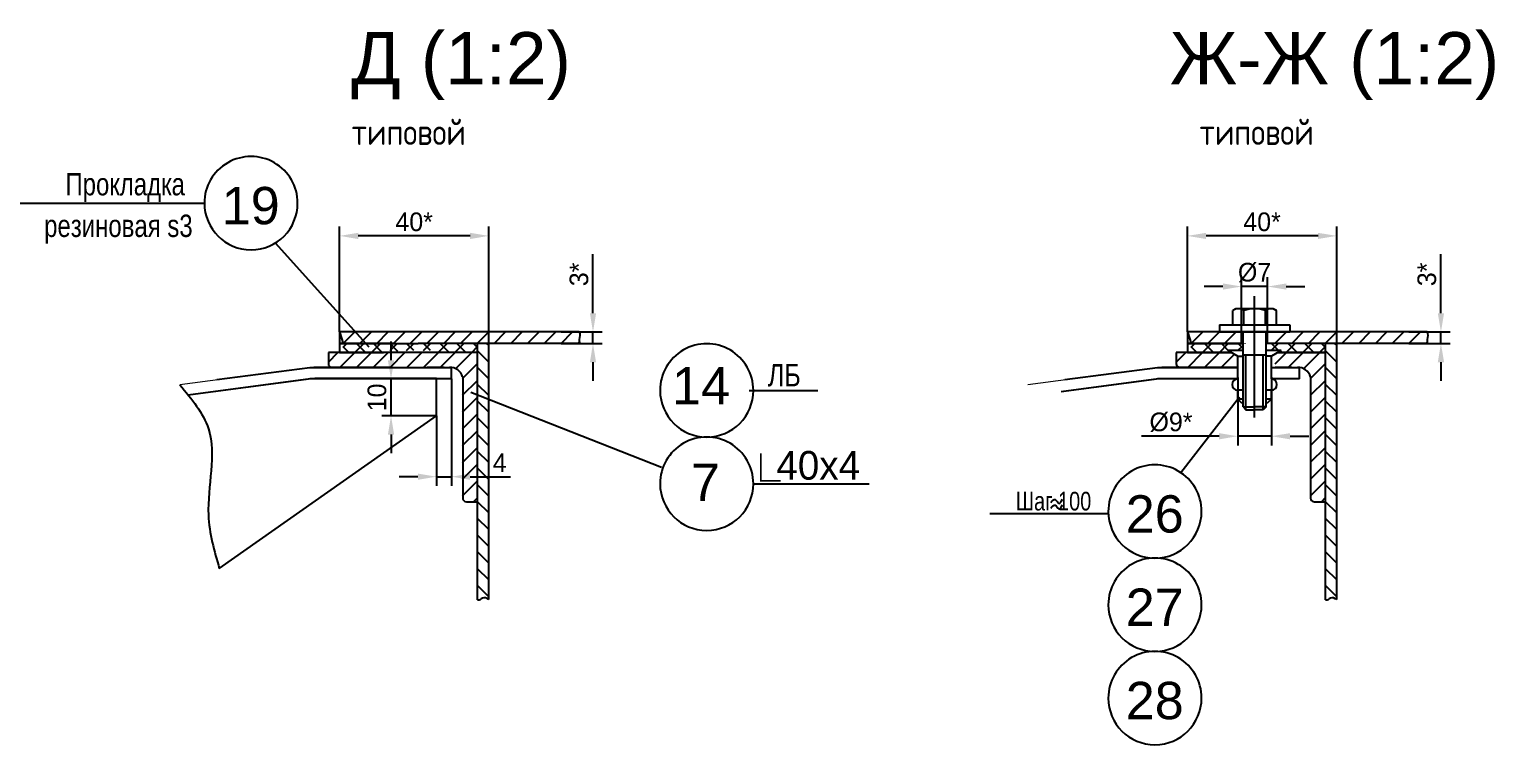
# Model space of a CAD drawing. Header units: millimetres. Extents: x -79737 to -71327, y -35924 to -29984.
# Drawn here: x -75375 to -73411, y -32643 to -31684 of the extents above; entities that cross this region are included whole.
import ezdxf
from ezdxf.enums import TextEntityAlignment as Align
from ezdxf.lldxf.tags import DXFTag

# ---------------------------------------------------------------- set-up
doc = ezdxf.new("R2010")
doc.units = ezdxf.units.MM
for name, color, linetype in [('21-ITEMNO', 7, 'Continuous'), ('pen_035', 1, 'Continuous'), ('pen_7', 1, 'Continuous')]:
    doc.layers.add(name, color=color, linetype=linetype)
doc.layers.add('pen_070', color=1, linetype='Continuous', true_color=0xff0000)
doc.styles.add('3.5', font='txt.shx', dxfattribs={"height": 3.5})
doc.styles.add('style5', font='arial.ttf', dxfattribs={"height": 3})
tags = doc.linetypes.add('CENTER2', pattern=[28.575, 19.05, -3.175, 3.175, -3.175]).pattern_tags.tags
tags[10:11] = [DXFTag(74, 4), DXFTag(75, 0), DXFTag(340, '0'), DXFTag(46, 1.0), DXFTag(50, 0.0), DXFTag(44, 0.0), DXFTag(45, 0.0)]
tags[8:9] = [DXFTag(74, 4), DXFTag(75, 0), DXFTag(340, '0'), DXFTag(46, 1.0), DXFTag(50, 0.0), DXFTag(44, 0.0), DXFTag(45, 0.0)]
tags[6:7] = [DXFTag(74, 4), DXFTag(75, 0), DXFTag(340, '0'), DXFTag(46, 1.0), DXFTag(50, 0.0), DXFTag(44, 0.0), DXFTag(45, 0.0)]
tags[4:5] = [DXFTag(74, 4), DXFTag(75, 0), DXFTag(340, '0'), DXFTag(46, 1.0), DXFTag(50, 0.0), DXFTag(44, 0.0), DXFTag(45, 0.0)]
doc.dimstyles.new('ISO-10(2)', dxfattribs={"dimscale": 10, "dimtxt": 2.5, "dimasz": 2.5, "dimexe": 1.25, "dimexo": 0, "dimtad": 1, "dimdec": 0, "dimlfac": 0.2, "dimtxsty": 'Standard', "dimcen": 2.5, "dimclrd": 7, "dimclre": 7, "dimclrt": 4, "dimadec": 0, "dimazin": 0, "dimtfac": 1, "dimtdec": 0, "dimtmove": 0, "dimatfit": 3, "dimfxl": 1, "dimarcsym": 0})

# ---------------------------------------------------------------- blocks, each defined once
blk = doc.blocks.new('*D178')
at = {"color": 7, "lineweight": -2, "ltscale": 0.5}
for p, q in [((-74619.4, -32064.9), (-74619.4, -31985.7)), ((-74662.2, -32089.9), (-74606.9, -32089.9)), ((-74619.4, -32105.4), (-74619.4, -32089.9)), ((-74662.2, -32105.4), (-74606.9, -32105.4)), ((-74619.4, -32130.4), (-74619.4, -32155.4))]:
    blk.add_line(p, q, dxfattribs=at)
at = {"color": 7, "ltscale": 0.5}
for points in [[(-74623.5, -32064.9), (-74615.2, -32064.9), (-74619.4, -32089.9)], [(-74623.5, -32130.4), (-74615.2, -32130.4), (-74619.4, -32105.4)]]:
    blk.add_solid(points, dxfattribs=at)
at = {"layer": 'Defpoints', "color": 0, "ltscale": 0.5}
for p in [(-74662.2, -32089.9), (-74619.4, -32089.9), (-74662.2, -32105.4)]:
    blk.add_point(p, dxfattribs=at)
at = {"color": 4, "ltscale": 0.5, "insert": (-74638.1, -32012.8), "char_height": 25, "attachment_point": 5, "rotation": 90}
blk.add_mtext('3*', dxfattribs=at)
blk = doc.blocks.new('*D179')
at = {"color": 7, "lineweight": -2, "ltscale": 0.5}
for p, q in [((-74959, -32089.9), (-74959, -31948.7)), ((-74784, -31961.2), (-74934, -31961.2)), ((-74759, -32105.4), (-74759, -31948.7))]:
    blk.add_line(p, q, dxfattribs=at)
at = {"color": 7, "ltscale": 0.5}
for points in [[(-74934, -31957.1), (-74934, -31965.4), (-74959, -31961.2)], [(-74784, -31957.1), (-74784, -31965.4), (-74759, -31961.2)]]:
    blk.add_solid(points, dxfattribs=at)
at = {"layer": 'Defpoints', "color": 0, "ltscale": 0.5}
for p in [(-74959, -31961.2), (-74959, -32089.9), (-74759, -32105.4)]:
    blk.add_point(p, dxfattribs=at)
at = {"color": 4, "ltscale": 0.5, "insert": (-74859, -31942.5), "char_height": 25, "attachment_point": 5}
blk.add_mtext('40*', dxfattribs=at)
blk = doc.blocks.new('*D115')
at = {"color": 7, "lineweight": -2}
for p, q in [((-73750.4, -32089.9), (-73750.4, -32016.6)), ((-73715.4, -32089.9), (-73715.4, -32016.6)), ((-73775.4, -32029.1), (-73800.4, -32029.1)), ((-73715.4, -32029.1), (-73750.4, -32029.1)), ((-73690.4, -32029.1), (-73665.4, -32029.1))]:
    blk.add_line(p, q, dxfattribs=at)
at = {"color": 7}
for points in [[(-73775.4, -32024.9), (-73775.4, -32033.2), (-73750.4, -32029.1)], [(-73690.4, -32024.9), (-73690.4, -32033.2), (-73715.4, -32029.1)]]:
    blk.add_solid(points, dxfattribs=at)
at = {"layer": 'Defpoints', "color": 0}
for p in [(-73750.4, -32029.1), (-73750.4, -32089.9), (-73715.4, -32089.9)]:
    blk.add_point(p, dxfattribs=at)
at = {"color": 4, "insert": (-73732.9, -32010.3), "char_height": 25, "attachment_point": 5}
blk.add_mtext('%%c7', dxfattribs=at)
blk = doc.blocks.new('*D116')
at = {"color": 7, "lineweight": -2, "ltscale": 0.5}
for p, q in [((-73755.4, -32150.9), (-73755.4, -32242.1)), ((-73710.4, -32150.4), (-73710.4, -32242.1)), ((-73780.4, -32229.6), (-73884.5, -32229.6)), ((-73710.4, -32229.6), (-73755.4, -32229.6)), ((-73685.4, -32229.6), (-73660.4, -32229.6))]:
    blk.add_line(p, q, dxfattribs=at)
at = {"color": 7, "ltscale": 0.5}
for points in [[(-73780.4, -32225.5), (-73780.4, -32233.8), (-73755.4, -32229.6)], [(-73685.4, -32225.5), (-73685.4, -32233.8), (-73710.4, -32229.6)]]:
    blk.add_solid(points, dxfattribs=at)
at = {"layer": 'Defpoints', "color": 0, "ltscale": 0.5}
for p in [(-73755.4, -32150.9), (-73710.4, -32150.4), (-73755.4, -32229.6)]:
    blk.add_point(p, dxfattribs=at)
at = {"color": 4, "ltscale": 0.5, "insert": (-73844.9, -32210.9), "char_height": 25, "attachment_point": 5}
blk.add_mtext('%%c9*', dxfattribs=at)
blk = doc.blocks.new('*D181')
at = {"color": 7, "lineweight": -2, "ltscale": 0.5}
for p, q in [((-73483.2, -32064.9), (-73483.2, -31985.7)), ((-73526.1, -32089.9), (-73470.7, -32089.9)), ((-73483.2, -32105.4), (-73483.2, -32089.9)), ((-73526.1, -32105.4), (-73470.7, -32105.4)), ((-73483.2, -32130.4), (-73483.2, -32155.4))]:
    blk.add_line(p, q, dxfattribs=at)
at = {"color": 7, "ltscale": 0.5}
for points in [[(-73487.4, -32064.9), (-73479, -32064.9), (-73483.2, -32089.9)], [(-73487.4, -32130.4), (-73479, -32130.4), (-73483.2, -32105.4)]]:
    blk.add_solid(points, dxfattribs=at)
at = {"layer": 'Defpoints', "color": 0, "ltscale": 0.5}
for p in [(-73526.1, -32089.9), (-73483.2, -32089.9), (-73526.1, -32105.4)]:
    blk.add_point(p, dxfattribs=at)
at = {"color": 4, "ltscale": 0.5, "insert": (-73502, -32012.8), "char_height": 25, "attachment_point": 5, "rotation": 90}
blk.add_mtext('3*', dxfattribs=at)
blk = doc.blocks.new('*D182')
at = {"color": 7, "lineweight": -2, "ltscale": 0.5}
for p, q in [((-73822.9, -32089.9), (-73822.9, -31948.7)), ((-73647.9, -31961.2), (-73797.9, -31961.2)), ((-73622.9, -32105.4), (-73622.9, -31948.7))]:
    blk.add_line(p, q, dxfattribs=at)
at = {"color": 7, "ltscale": 0.5}
for points in [[(-73797.9, -31957.1), (-73797.9, -31965.4), (-73822.9, -31961.2)], [(-73647.9, -31957.1), (-73647.9, -31965.4), (-73622.9, -31961.2)]]:
    blk.add_solid(points, dxfattribs=at)
at = {"layer": 'Defpoints', "color": 0, "ltscale": 0.5}
for p in [(-73822.9, -31961.2), (-73822.9, -32089.9), (-73622.9, -32105.4)]:
    blk.add_point(p, dxfattribs=at)
at = {"color": 4, "ltscale": 0.5, "insert": (-73722.9, -31942.5), "char_height": 25, "attachment_point": 5}
blk.add_mtext('40*', dxfattribs=at)
blk = doc.blocks.new('*D183')
at = {"color": 7, "lineweight": -2}
for p, q in [((-74809, -32152.9), (-74809, -32296.3)), ((-74829, -32202.4), (-74829, -32296.3)), ((-74854, -32283.8), (-74879, -32283.8)), ((-74829, -32283.8), (-74809, -32283.8)), ((-74784, -32283.8), (-74729.8, -32283.8))]:
    blk.add_line(p, q, dxfattribs=at)
at = {"color": 7}
for points in [[(-74854, -32279.7), (-74854, -32288), (-74829, -32283.8)], [(-74784, -32279.7), (-74784, -32288), (-74809, -32283.8)]]:
    blk.add_solid(points, dxfattribs=at)
at = {"layer": 'Defpoints', "color": 0}
for p in [(-74809, -32152.9), (-74829, -32202.4), (-74809, -32283.8)]:
    blk.add_point(p, dxfattribs=at)
at = {"color": 4, "insert": (-74744.4, -32265.1), "char_height": 25, "attachment_point": 5}
blk.add_mtext('4', dxfattribs=at)
blk = doc.blocks.new('*D184')
at = {"color": 7, "lineweight": -2}
for p, q in [((-74890, -32127.9), (-74890, -32102.9)), ((-74855.1, -32152.9), (-74902.5, -32152.9)), ((-74890, -32202.4), (-74890, -32152.9)), ((-74829, -32202.4), (-74902.5, -32202.4)), ((-74890, -32227.4), (-74890, -32252.4))]:
    blk.add_line(p, q, dxfattribs=at)
at = {"color": 7}
for points in [[(-74894.2, -32127.9), (-74885.8, -32127.9), (-74890, -32152.9)], [(-74894.2, -32227.4), (-74885.8, -32227.4), (-74890, -32202.4)]]:
    blk.add_solid(points, dxfattribs=at)
at = {"layer": 'Defpoints', "color": 0}
for p in [(-74890, -32152.9), (-74855.1, -32152.9), (-74829, -32202.4)]:
    blk.add_point(p, dxfattribs=at)
at = {"color": 4, "insert": (-74908.8, -32177.6), "char_height": 25, "attachment_point": 5, "rotation": 90}
blk.add_mtext('10', dxfattribs=at)

msp = doc.modelspace()

# ---------------------------------------------------------------- hatches: boundary and pattern name
h = msp.add_hatch()
h.set_pattern_fill('ANSI31', color=0, scale=5, angle=90, style=0)
h.set_pattern_definition([(45, (33639.923, -133070.62), (11.2253202, -11.2253202), [])])
h.paths.add_polyline_path([(-74891.5, -32137.4), (-74891.5, -32122.4), (-74900.2, -32117.4), (-74974, -32117.4), (-74974, -32132.4, 0.414214), (-74969, -32137.4)])
h = msp.add_hatch()
h.set_pattern_fill('ANSI31', color=0, scale=5, angle=90, style=0)
h.set_pattern_definition([(45, (33707.242, -133070.62), (11.2253202, -11.2253202), [])])
h.paths.add_polyline_path([(-74824.2, -32137.4), (-74824.2, -32122.4), (-74832.9, -32117.4), (-74906.7, -32117.4), (-74906.7, -32132.4, 0.414214), (-74901.7, -32137.4)])
h = msp.add_hatch()
h.set_pattern_fill('ANSI31', color=0, scale=5, angle=90, style=0)
h.set_pattern_definition([(45, (33639.872, -133070.62), (11.2253202, -11.2253202), [])])
h.paths.add_polyline_path([(-74794.1, -32149.9), (-74794.1, -32312.4, 0.414214), (-74789.1, -32317.4), (-74774.1, -32317.4), (-74774.1, -32117.4), (-74832.9, -32117.4), (-74841.6, -32122.4), (-74841.6, -32137.4), (-74806.8, -32137.4, -0.420243)])
h = msp.add_hatch()
h.set_pattern_fill('ANSI31', color=0, scale=5, angle=90, style=0)
h.set_pattern_definition([(45, (34776.076, -133070.62), (11.2253202, -11.2253202), [])])
h.paths.add_polyline_path([(-73755.4, -32137.4), (-73755.4, -32122.4), (-73764, -32117.4), (-73837.9, -32117.4), (-73837.9, -32132.4, 0.414214), (-73832.9, -32137.4)])
h = msp.add_hatch()
h.set_pattern_fill('ANSI37', color=0, scale=5, style=0)
h.set_pattern_definition([(135, (34776.076, -133070.62), (11.2253202, 11.2253202), []), (45, (34776.076, -133070.62), (11.2253202, -11.2253202), [])])
h.paths.add_polyline_path([(-73748.4, -32114.9), (-73748.4, -32105.4), (-73817.9, -32105.4), (-73817.9, -32117.4), (-73759, -32117.4), (-73763.4, -32114.9)])
h = msp.add_hatch()
h.set_pattern_fill('ANSI37', color=0, scale=5, style=0)
h.set_pattern_definition([(135, (34775.718, -133070.62), (11.2253202, 11.2253202), []), (45, (34775.718, -133070.62), (11.2253202, -11.2253202), [])])
h.paths.add_polyline_path([(-73638.2, -32105.4), (-73638.2, -32117.4), (-73697.1, -32117.4), (-73692.7, -32114.9), (-73710.7, -32114.9), (-73710.7, -32105.4)])
h = msp.add_hatch()
h.set_pattern_fill('ANSI31', color=0, scale=5, angle=90, style=0)
h.set_pattern_definition([(45, (34776.025, -133070.62), (11.2253202, -11.2253202), [])])
h.paths.add_polyline_path([(-73657.9, -32149.9), (-73657.9, -32312.4, 0.414214), (-73652.9, -32317.4), (-73637.9, -32317.4), (-73637.9, -32117.4), (-73696.8, -32117.4), (-73705.4, -32122.4), (-73705.4, -32137.4), (-73670.7, -32137.4, -0.420243)])

# ---------------------------------------------------------------- linework, layer by layer
at = {"color": 0, "ltscale": 0.5}
for p, q in [((-75435.8, -31917.3), (-75140.1, -31917.3)), ((-73748.4, -32114.9), (-73768.4, -32114.9)), ((-73697.4, -32114.9), (-73717.3, -32114.9)), ((-73710.4, -32122.4), (-73717.3, -32122.4)), ((-73748.4, -32167.9), (-73755.4, -32167.9)), ((-73748.4, -32180), (-73755.4, -32180)), ((-73710.4, -32167.9), (-73717.3, -32167.9)), ((-73710.4, -32180), (-73717.3, -32180)), ((-73710.4, -32180), (-73715.4, -32185)), ((-73750.4, -32185), (-73748.4, -32185)), ((-73748.4, -32190.2), (-73732.9, -32190.2)), ((-73744.5, -32194.1), (-73732.9, -32194.1)), ((-73717.3, -32190.2), (-73732.9, -32190.2)), ((-73721.2, -32194.1), (-73732.9, -32194.1)), ((-73717.3, -32185), (-73715.4, -32185))]:
    msp.add_line(p, q, dxfattribs=at)
at = {"color": 0}
for p, q in [((-74919.1, -32110.1), (-75044.6, -31970.9)), ((-73758.1, -32058.9), (-73762.1, -32061.2)), ((-73762.1, -32080.3), (-73762.1, -32061.2)), ((-73707.6, -32058.9), (-73758.1, -32058.9)), ((-73747.5, -32080.3), (-73747.5, -32061.2)), ((-73718.3, -32080.3), (-73718.3, -32061.2)), ((-73707.6, -32058.9), (-73703.7, -32061.2)), ((-73703.7, -32080.3), (-73703.7, -32061.2)), ((-73780, -32080.3), (-73780, -32089.7)), ((-73762.1, -32080.3), (-73703.7, -32080.3)), ((-73685.7, -32080.3), (-73685.7, -32089.7)), ((-73685.7, -32080.3), (-73685.7, -32089.7)), ((-74954.1, -32105.4), (-74938.6, -32089.9)), ((-74931.6, -32105.4), (-74916.1, -32089.9)), ((-74909.2, -32105.4), (-74893.7, -32089.9)), ((-74886.7, -32105.4), (-74871.2, -32089.9)), ((-74864.3, -32105.4), (-74848.8, -32089.9)), ((-74841.8, -32105.4), (-74826.3, -32089.9)), ((-74819.4, -32105.4), (-74803.9, -32089.9)), ((-74796.9, -32105.4), (-74781.4, -32089.9)), ((-74774.5, -32105.4), (-74759, -32089.9)), ((-74752, -32105.4), (-74736.5, -32089.9)), ((-74729.6, -32105.4), (-74714.1, -32089.9)), ((-74707.1, -32105.4), (-74691.6, -32089.9)), ((-74684.7, -32105.4), (-74669.2, -32089.9)), ((-74662.2, -32105.4), (-74646.7, -32089.9)), ((-73817.9, -32105.4), (-73802.4, -32089.9)), ((-73795.5, -32105.4), (-73780, -32089.9)), ((-73773, -32105.4), (-73757.5, -32089.9)), ((-73750.4, -32105.4), (-73750.4, -32089.9)), ((-73748.4, -32190.2), (-73748.4, -32089.9)), ((-73717.3, -32152.9), (-73717.3, -32089.9)), ((-73717.3, -32190.2), (-73717.3, -32089.9)), ((-73715.4, -32105.4), (-73715.4, -32089.9)), ((-73705.7, -32105.4), (-73690.2, -32089.9)), ((-73683.2, -32105.4), (-73667.7, -32089.9)), ((-73660.8, -32105.4), (-73645.3, -32089.9)), ((-73638.3, -32105.4), (-73622.8, -32089.9)), ((-73615.9, -32105.4), (-73600.4, -32089.9)), ((-73593.4, -32105.4), (-73577.9, -32089.9)), ((-73571, -32105.4), (-73555.5, -32089.9)), ((-73548.5, -32105.4), (-73533, -32089.9)), ((-73526.1, -32105.4), (-73510.6, -32089.9)), ((-74954, -32110.3), (-74949.1, -32105.4)), ((-74946.6, -32117.4), (-74954, -32109.9)), ((-74938.6, -32117.4), (-74926.6, -32105.4)), ((-74924.1, -32117.4), (-74936.1, -32105.4)), ((-74916.2, -32117.4), (-74904.2, -32105.4)), ((-74901.7, -32117.4), (-74913.7, -32105.4)), ((-74880.7, -32115.9), (-74891.2, -32105.4)), ((-74891.2, -32114.9), (-74881.7, -32105.4)), ((-74859.6, -32114.9), (-74869.1, -32105.4)), ((-74869.1, -32114.9), (-74859.6, -32105.4)), ((-74837.2, -32114.9), (-74846.7, -32105.4)), ((-74846.7, -32114.9), (-74837.2, -32105.4)), ((-74826.7, -32117.4), (-74814.7, -32105.4)), ((-74812.2, -32117.4), (-74824.2, -32105.4)), ((-74804.3, -32117.4), (-74792.3, -32105.4)), ((-74789.8, -32117.4), (-74801.8, -32105.4)), ((-74781.8, -32117.4), (-74774.4, -32109.9)), ((-74774.4, -32110.3), (-74779.3, -32105.4)), ((-74759, -32130.3), (-74774, -32115.3)), ((-74759, -32107.8), (-74761.5, -32105.4)), ((-74639.8, -32105.4), (-74637.8, -32103.4)), ((-73768.4, -32114.9), (-73755.4, -32122.4)), ((-73755.4, -32152.9), (-73755.4, -32122.4)), ((-73755.4, -32122.4), (-73748.4, -32122.4)), ((-73748.4, -32120.6), (-73717.3, -32120.6)), ((-73745.6, -32105.4), (-73745.4, -32105.1)), ((-73744.5, -32194.1), (-73744.5, -32120.6)), ((-73721.2, -32152.9), (-73721.2, -32120.6)), ((-73721.2, -32194.1), (-73721.2, -32120.6)), ((-73697.4, -32114.9), (-73710.4, -32122.4)), ((-73710.4, -32152.9), (-73710.4, -32122.4)), ((-73622.9, -32130.3), (-73637.9, -32115.3)), ((-73622.9, -32107.8), (-73625.3, -32105.4)), ((-73503.6, -32105.4), (-73501.7, -32103.4)), ((-74759, -32152.7), (-74774, -32137.7)), ((-73622.9, -32152.7), (-73637.9, -32137.7)), ((-74759, -32175.2), (-74774, -32160.2)), ((-73622.9, -32175.2), (-73637.9, -32160.2)), ((-74783.2, -32170.5), (-74527.7, -32271)), ((-74410.2, -32168.2), (-74317.9, -32168.2)), ((-73753.3, -32177.2), (-73831.5, -32278.6)), ((-73755.4, -32180), (-73755.4, -32167.9)), ((-73750.4, -32185), (-73755.4, -32180)), ((-73710.4, -32180), (-73710.4, -32167.9)), ((-74759, -32197.6), (-74774, -32182.6)), ((-73748.4, -32190.2), (-73744.5, -32194.1)), ((-73717.3, -32190.2), (-73721.2, -32194.1)), ((-73622.9, -32197.6), (-73637.9, -32182.6)), ((-74759, -32220.1), (-74774, -32205.1)), ((-73622.9, -32220.1), (-73637.9, -32205.1)), ((-74759, -32242.5), (-74774, -32227.5)), ((-73622.9, -32242.5), (-73637.9, -32227.5)), ((-74759, -32265), (-74774, -32250)), ((-73622.9, -32265), (-73637.9, -32250)), ((-74759, -32287.4), (-74774, -32272.4)), ((-73622.9, -32287.4), (-73637.9, -32272.4)), ((-74759, -32309.9), (-74774, -32294.9)), ((-74404.5, -32293.2), (-74249.4, -32293.2)), ((-73622.9, -32309.9), (-73637.9, -32294.9)), ((-74759, -32332.4), (-74774, -32317.4)), ((-73622.9, -32332.4), (-73637.9, -32317.4)), ((-73929.5, -32333.8), (-74087.8, -32333.8)), ((-74759, -32354.8), (-74774, -32339.8)), ((-73622.9, -32354.8), (-73637.9, -32339.8)), ((-74759, -32377.3), (-74774, -32362.3)), ((-73622.9, -32377.3), (-73637.9, -32362.3)), ((-74759, -32399.7), (-74774, -32384.7)), ((-73622.9, -32399.7), (-73637.9, -32384.7)), ((-74759, -32422.2), (-74774, -32407.2)), ((-73622.9, -32422.2), (-73637.9, -32407.2)), ((-74759, -32444.6), (-74774, -32429.6)), ((-73622.9, -32444.6), (-73637.9, -32429.6))]:
    msp.add_line(p, q, dxfattribs=at)
at = {"color": 0, "linetype": 'CENTER2'}
msp.add_line((-73732.9, -32204.6), (-73732.9, -32042), dxfattribs=at)
at = {"color": 0, "linetype": 'Continuous'}
for p, q in [((-73780, -32080.3), (-73685.7, -32080.3)), ((-73780, -32089.7), (-73685.7, -32089.7)), ((-74999, -32137.8), (-75123.3, -32154.2)), ((-74809, -32137.9), (-74999, -32137.9)), ((-73862.9, -32137.8), (-73987.2, -32154.2)), ((-73755.4, -32137.9), (-73862.9, -32137.9)), ((-73672.9, -32137.9), (-73710.4, -32137.9)), ((-74997.9, -32152.7), (-75161.7, -32174.4)), ((-74997, -32152.6), (-75128.1, -32170)), ((-74997, -32152.6), (-75128.1, -32170)), ((-74809, -32152.9), (-74999, -32152.9)), ((-73860.9, -32152.6), (-73991.9, -32170)), ((-73860.9, -32152.6), (-73991.9, -32170)), ((-73861.7, -32152.7), (-73991.9, -32170)), ((-73755.4, -32152.9), (-73862.9, -32152.9)), ((-73672.9, -32152.9), (-73710.4, -32152.9))]:
    msp.add_line(p, q, dxfattribs=at)
at = {"color": 0}
for points in [[(-74886.5, -32089.9), (-74959, -32089.9), (-74959, -32105.4), (-74853.5, -32105.4)], [(-73750.4, -32089.9), (-73822.9, -32089.9), (-73822.9, -32105.4), (-73748.4, -32105.4)], [(-74884.6, -32105.4), (-74959, -32105.4), (-74959, -32117.4), (-74900.2, -32117.4)], [(-73748.4, -32105.4), (-73822.9, -32105.4), (-73822.9, -32117.4), (-73764, -32117.4)], [(-73745.4, -32105.4), (-73745.6, -32105.4)], [(-73701.7, -32117.4), (-73637.9, -32117.4), (-73637.9, -32105.4), (-73717.3, -32105.4)]]:
    msp.add_lwpolyline(points, dxfattribs=at)
at = {"color": 0, "const_width": 2}
msp.add_lwpolyline([(-74394.4, -32252.4), (-74394.4, -32289.3), (-74367.8, -32289.3)], dxfattribs=at)
at = {"color": 0, "linetype": 'Continuous'}
msp.add_polyline3d([(-75120.1, -32406.9, 0), (-74829, -32202.4, 0), (-74829, -32152.4, 0), (-74992, -32152.4, 0)], dxfattribs=at)
at = {"color": 0}
for centre, radius, start, end in [((-73754.8, -32071.8), 12.9, 55.6158, 124.3842), ((-73732.9, -32107.2), 48.3, 72.412, 107.588), ((-73711, -32071.8), 12.9, 55.6158, 124.3842)]:
    msp.add_arc(centre, radius, start, end, dxfattribs=at)
at = {"color": 0, "linetype": 'Continuous'}
for centre, start, end in [((-74467, -32168.2), 359.9999, 180), ((-74467, -32168.2), 180, 359.9999), ((-74467, -32293.2), 359.9999, 180), ((-74467, -32293.2), 180, 359.9999)]:
    msp.add_arc(centre, 62.5, start, end, dxfattribs=at)
at = {"color": 0, "ltscale": 0.5}
for centre, start, end in [((-73755.4, -32160.4), 90, 270), ((-73710.4, -32160.4), 270, 90)]:
    msp.add_arc(centre, 7.5, start, end, dxfattribs=at)
at = {"color": 0}
for points in [[(-74637.7, -32089.9), (-74637.2, -32091.9), (-74637.8, -32102.9), (-74637.2, -32105.4)], [(-73501.5, -32089.9), (-73501, -32091.9), (-73501.7, -32102.9), (-73501.1, -32105.4)], [(-75172.9, -32160.9), (-75134.7, -32219.6), (-75134.7, -32335.2), (-75120.1, -32406.9)], [(-74006, -32318.4), (-74000.2, -32314.5), (-73995.1, -32319.6), (-73990.4, -32314.1)], [(-74006, -32325.9), (-74000.2, -32322), (-73995.1, -32327.1), (-73990.4, -32321.6)]]:
    msp.add_spline(points, degree=3, dxfattribs=at)
at = {"color": 0, "ltscale": 0.5}
for points in [[(-74759, -32448.5), (-74767.6, -32446.5), (-74773.2, -32449.3), (-74774, -32448.6)], [(-73622.9, -32448.5), (-73631.4, -32446.5), (-73637.1, -32449.3), (-73637.9, -32448.6)]]:
    msp.add_spline(points, degree=3, dxfattribs=at)
at = {"layer": '21-ITEMNO', "color": 0, "linetype": 'Continuous'}
for centre, start, end in [((-75077.6, -31917.3), 0, 180.0001), ((-75077.6, -31917.3), 180.0001, 0), ((-73866.4, -32330.4), 0, 180.0001), ((-73866.4, -32330.4), 180.0001, 0), ((-73866.4, -32455.4), 0, 180.0001), ((-73866.4, -32455.4), 180.0001, 0), ((-73866.4, -32580.4), 0, 180.0001), ((-73866.4, -32580.4), 180.0001, 0)]:
    msp.add_arc(centre, 62.5, start, end, dxfattribs=at)
at = {"layer": 'pen_035', "color": 0, "linetype": 'Continuous'}
for p, q in [((-74974, -32117.4), (-74974, -32132.4)), ((-74774, -32117.4), (-74974, -32117.4)), ((-74774, -32117.4), (-74837.9, -32117.4)), ((-74774, -32317.4), (-74774, -32117.4)), ((-73837.9, -32117.4), (-73837.9, -32132.4)), ((-73764, -32117.4), (-73837.9, -32117.4)), ((-73637.9, -32117.4), (-73701.7, -32117.4)), ((-73637.9, -32317.4), (-73637.9, -32117.4)), ((-74891.5, -32137.4), (-74993.3, -32137.4)), ((-74969, -32137.4), (-74891.5, -32137.4)), ((-74891.5, -32137.4), (-74969, -32137.4)), ((-74846.5, -32137.4), (-74811.3, -32137.4)), ((-74819, -32137.4), (-74841.5, -32137.4)), ((-74809, -32152.9), (-74809, -32137.9)), ((-73755.4, -32137.4), (-73857.1, -32137.4)), ((-73832.9, -32137.4), (-73755.4, -32137.4)), ((-73755.4, -32137.4), (-73832.9, -32137.4)), ((-73710.4, -32137.4), (-73675.1, -32137.4)), ((-73682.9, -32137.4), (-73705.4, -32137.4)), ((-73672.9, -32152.9), (-73672.9, -32137.9)), ((-74794, -32149.9), (-74794, -32312.4)), ((-73657.9, -32149.9), (-73657.9, -32312.4)), ((-74789, -32317.4), (-74774, -32317.4)), ((-73652.9, -32317.4), (-73637.9, -32317.4))]:
    msp.add_line(p, q, dxfattribs=at)
for centre, radius, start, end in [((-74969, -32132.4), 5, 180, 270), ((-74810.9, -32155), 17.6, 16.8568, 92.0678), ((-73832.9, -32132.4), 5, 180, 270), ((-73674.7, -32155), 17.6, 16.8568, 92.0678), ((-74789, -32312.4), 5, 180, 270), ((-73652.9, -32312.4), 5, 180, 270)]:
    msp.add_arc(centre, radius, start, end, dxfattribs=at)
at = {"layer": 'pen_070', "color": 0, "linetype": 'Continuous'}
for p, q in [((-74959, -32089.9), (-74954, -32105.4)), ((-73822.9, -32089.9), (-73817.9, -32105.4)), ((-74774, -32448.6), (-74774, -32105.4)), ((-74759, -32448.5), (-74759, -32105.4)), ((-73637.9, -32448.6), (-73637.9, -32105.4)), ((-73622.9, -32448.5), (-73622.9, -32105.4))]:
    msp.add_line(p, q, dxfattribs=at)
for points in [[(-74637.7, -32089.9, 0), (-74959, -32089.9, 0)], [(-73501.5, -32089.9, 0), (-73822.9, -32089.9, 0)], [(-74884.6, -32105.4, 0), (-74954, -32105.4, 0)], [(-74637.2, -32105.4, 0), (-74853.5, -32105.4, 0)], [(-73748.4, -32105.4, 0), (-73817.9, -32105.4, 0)], [(-73745.4, -32105.4, 0), (-73745.6, -32105.4, 0)], [(-73501.1, -32105.4, 0), (-73717.3, -32105.4, 0)]]:
    msp.add_polyline3d(points, dxfattribs=at)
at = {"layer": 'pen_070', "color": 0, "linetype": 'Continuous', "lineweight": 0}
for points in [[(-74993.6, -32137.2, 0), (-74993.4, -32137.2, 0), (-75172.9, -32160.9, 0)], [(-73857.5, -32137.2, 0), (-73857.3, -32137.2, 0), (-74036.7, -32160.9, 0)]]:
    msp.add_polyline3d(points, dxfattribs=at)

# ---------------------------------------------------------------- texts
at = {"color": 0, "style": 'style5'}
for s, p in [('Д (1:2)', (-74943.4, -31779.2)), ('Ж-Ж (1:2)', (-73846.4, -31779.2))]:
    msp.add_text(s, height=70, dxfattribs=at).set_placement(p, align=Align.BOTTOM_LEFT)
at = {"color": 0, "style": '3.5', "width": 0.8}
for p in [(-74942.7, -31849.9), (-73806.6, -31849.9)]:
    msp.add_text('типовой', height=35, dxfattribs=at).set_placement(p, align=Align.BOTTOM_LEFT)
at = {"color": 7, "style": 'style5', "width": 0.8}
msp.add_text('ЛБ', height=30, dxfattribs=at).set_placement((-74363, -32147.8), align=Align.MIDDLE_CENTER)
at = {"color": 0, "linetype": 'Continuous', "width": 0.8}
msp.add_text('Шаг 100', height=25, dxfattribs=at).set_placement((-73951.7, -32329.1), align=Align.RIGHT)
at = {"color": 7, "insert": (-74388.1, -32249.4), "char_height": 3, "attachment_point": 1, "style": 'style5'}
msp.add_mtext('{\\H12.8x;\\W0.965; 40х4}', dxfattribs=at)
at = {"layer": '21-ITEMNO', "color": 0, "linetype": 'Continuous', "width": 0.8}
for s, p in [('Прокладка ', (-75157.3, -31906.9)), ('резиновая s3', (-75155.8, -31962.7))]:
    msp.add_text(s, height=30, dxfattribs=at).set_placement(p, align=Align.RIGHT)
at = {"layer": 'pen_7', "color": 5, "linetype": 'Continuous', "style": 'style5'}
for s, p in [('19', (-75078, -31920.6)), ('14', (-74474.6, -32162)), ('7', (-74468.8, -32291.4)), ('26', (-73866.7, -32333.7)), ('27', (-73866.7, -32458.7)), ('28', (-73866.7, -32583.7))]:
    msp.add_text(s, height=50, dxfattribs=at).set_placement(p, align=Align.MIDDLE_CENTER)

# ---------------------------------------------------------------- dimensions: what is measured, and where the dimension line sits
at = {"color": 0, "ltscale": 0.5}
for base, p1, p2, angle, text, picture, middle in [((-74959, -31961.2), (-74759, -32105.4), (-74959, -32089.9), 180, '<>*', '*D179', (-74859, -31942.5)), ((-73822.9, -31961.2), (-73622.9, -32105.4), (-73822.9, -32089.9), 180, '<>*', '*D182', (-73722.9, -31942.5)), ((-74619.4, -32089.9), (-74662.2, -32105.4), (-74662.2, -32089.9), 90, '<>*', '*D178', (-74638.1, -32012.8)), ((-73483.2, -32089.9), (-73526.1, -32105.4), (-73526.1, -32089.9), 90, '<>*', '*D181', (-73502, -32012.8)), ((-73755.4, -32229.6), (-73710.4, -32150.4), (-73755.4, -32150.9), 180, '%%c<>*', '*D116', (-73844.9, -32210.9))]:
    dim = msp.add_linear_dim(base=base, p1=p1, p2=p2, angle=angle, text=text, dimstyle='ISO-10(2)', dxfattribs=at)
    dim.commit()
    dim.dimension.update_dxf_attribs({"geometry": picture, "text_midpoint": middle})
at = {"color": 0}
dim = msp.add_linear_dim(base=(-73750.4, -32029.1), p1=(-73715.4, -32089.9), p2=(-73750.4, -32089.9), angle=180, text='%%c<>', dimstyle='ISO-10(2)', dxfattribs=at)
dim.commit()
dim.dimension.update_dxf_attribs({"geometry": '*D115', "text_midpoint": (-73732.9, -32029.1), "dimtype": 160})
dim = msp.add_linear_dim(base=(-74890, -32152.9), p1=(-74829, -32202.4), p2=(-74855.1, -32152.9), angle=90, dimstyle='ISO-10(2)', dxfattribs=at)
dim.commit()
dim.dimension.update_dxf_attribs({"geometry": '*D184', "text_midpoint": (-74908.8, -32177.6)})
dim = msp.add_linear_dim(base=(-74809, -32283.8), p1=(-74829, -32202.4), p2=(-74809, -32152.9), dimstyle='ISO-10(2)', dxfattribs=at)
dim.commit()
dim.dimension.update_dxf_attribs({"geometry": '*D183', "text_midpoint": (-74744.4, -32265.1)})

doc.saveas('drawing.dxf')
